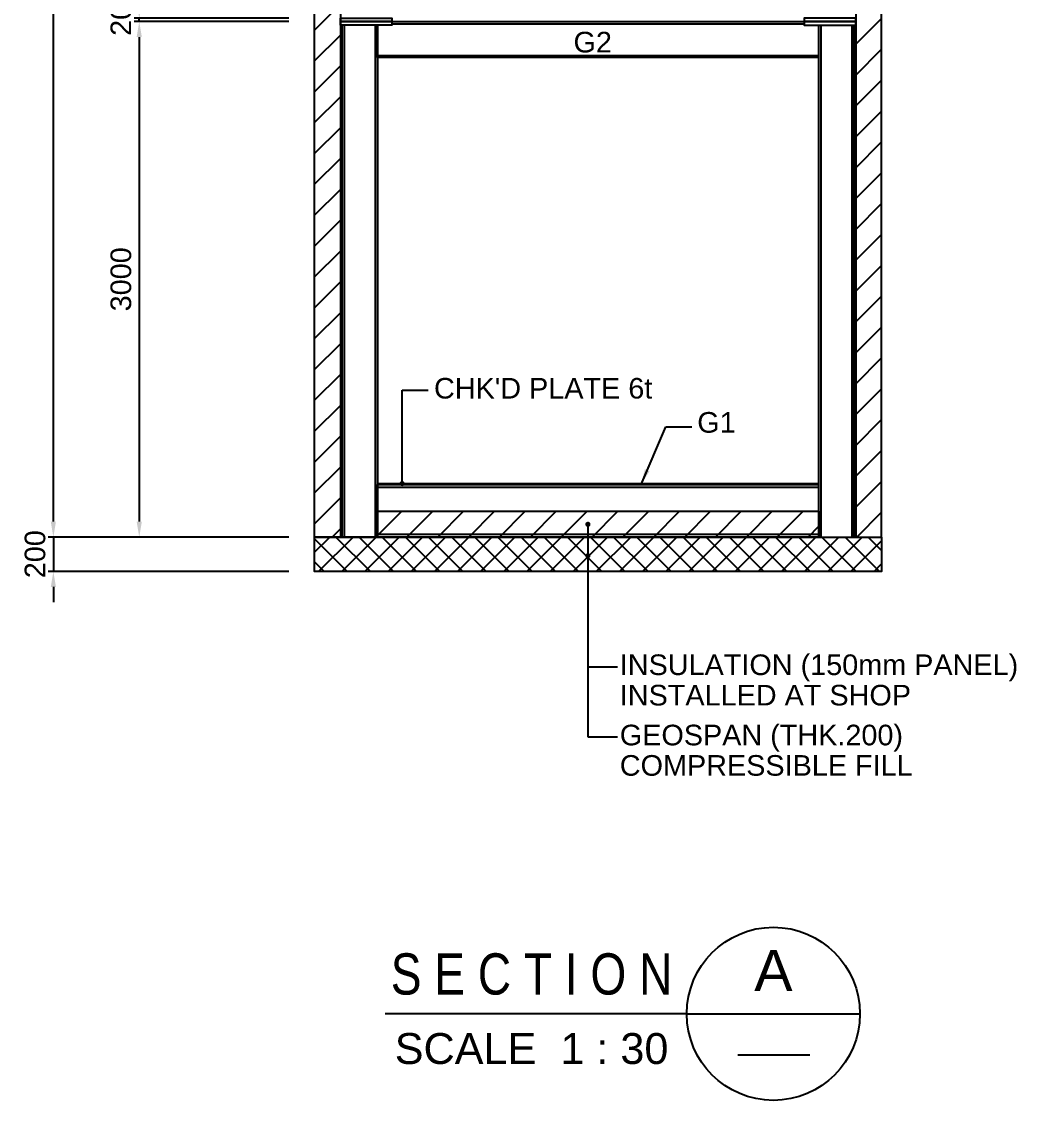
# Model space of a CAD drawing. Header units: millimetres. Extents: x 415966 to 487306, y -108951 to -17325.
# Drawn here: x 465616 to 471407, y -62538 to -56259 of the extents above; entities that cross this region are included whole.
import ezdxf
from ezdxf.enums import TextEntityAlignment as Align

# ---------------------------------------------------------------- set-up
doc = ezdxf.new("R2010")
doc.units = ezdxf.units.MM
doc.header["$LTSCALE"] = 2
doc.linetypes.add('CENTER', pattern=[2, 1.25, -0.25, 0.25, -0.25])
doc.linetypes.add('HIDDEN', pattern=[0.375, 0.25, -0.125])
doc.layers.get('Defpoints').update_dxf_attribs({"color": 250})
for name, color, linetype in [('#20_GR', 3, 'Continuous'), ('C_CEN', 1, 'CENTER'), ('C_COLUMN-01', 2, 'Continuous'), ('C_DIM', 7, 'Continuous'), ('C_GIRDER', 2, 'Continuous'), ('C_TEXT_01', 2, 'Continuous'), ('finish', 1, 'Continuous'), ('TITLE', 7, 'Continuous')]:
    doc.layers.add(name, color=color, linetype=linetype)
doc.styles.add('Arial', font='arial.ttf')
doc.dimstyles.new('일반도면_0020', dxfattribs={"dimtxt": 80, "dimasz": 60, "dimexe": 20, "dimexo": 100, "dimgap": 30, "dimtad": 1, "dimdec": 0, "dimzin": 0, "dimdsep": 46, "dimtxsty": 'Arial', "dimcen": -100, "dimclrd": 7, "dimclre": 7, "dimclrt": 2, "dimadec": 8, "dimazin": 0, "dimtfac": 1, "dimtdec": 0, "dimtix": 1, "dimtmove": 2, "dimatfit": 3, "dimfxl": 1, "dimtolj": 1, "dimtzin": 0, "dimarcsym": 0})
doc.dimstyles.new('일반도면_0030', dxfattribs={"dimtxt": 120, "dimasz": 90, "dimexe": 30, "dimexo": 150, "dimgap": 45, "dimtad": 1, "dimdec": 0, "dimzin": 0, "dimdsep": 46, "dimtxsty": 'Arial', "dimcen": -150, "dimclrd": 7, "dimclre": 7, "dimclrt": 2, "dimadec": 8, "dimazin": 0, "dimtfac": 1, "dimtdec": 0, "dimtix": 1, "dimtmove": 2, "dimatfit": 3, "dimfxl": 1, "dimtolj": 1, "dimtzin": 0, "dimarcsym": 0})
pattern_1 = [(45, (-63679, 0), (-89.80256121069154, 89.80256121069154), [])]

# ---------------------------------------------------------------- blocks, each defined once
blk = doc.blocks.new('*D23')
at = {"layer": 'C_DIM', "color": 7, "lineweight": -2, "transparency": 16777216}
for p, q in [((466971.4813102344, -50219.23012099268), (465770.5951360536, -50219.23012099268)), ((465800.5951360536, -59169.23012099299), (465800.5951360536, -50309.23012099268)), ((466971.4813102344, -59259.23012099299), (465770.5951360536, -59259.23012099299))]:
    blk.add_line(p, q, dxfattribs=at)
at = {"layer": 'C_DIM', "color": 7, "transparency": 16777216}
for points in [[(465785.5951360536, -50309.23012099268), (465815.5951360536, -50309.23012099268), (465800.5951360536, -50219.23012099268)], [(465785.5951360536, -59169.23012099299), (465815.5951360536, -59169.23012099299), (465800.5951360536, -59259.23012099299)]]:
    blk.add_solid(points, dxfattribs=at)
at = {"layer": 'Defpoints', "color": 0, "transparency": 16777216}
for p in [(465800.5951360536, -50219.23012099268), (467121.4813102344, -50219.23012099268), (467121.4813102344, -59259.23012099299)]:
    blk.add_point(p, dxfattribs=at)
at = {"layer": 'C_DIM', "color": 2, "transparency": 16777216, "insert": (465694.3263775269, -54739.23012099295), "char_height": 120, "attachment_point": 5, "rotation": 90, "style": 'Arial'}
blk.add_mtext('\\A1;9040', dxfattribs=at)
blk = doc.blocks.new('*D24')
at = {"layer": 'C_DIM', "color": 7, "lineweight": -2, "transparency": 16777216}
for p, q in [((467171.4813102344, -56259.23012099299), (466270.5951360533, -56259.23012099299)), ((466300.5951360533, -56349.23012099299), (466300.5951360533, -59169.23012099299)), ((467171.4813102344, -59259.23012099299), (466270.5951360533, -59259.23012099299))]:
    blk.add_line(p, q, dxfattribs=at)
at = {"layer": 'C_DIM', "color": 7, "transparency": 16777216}
for points in [[(466285.5951360533, -56349.23012099299), (466315.5951360533, -56349.23012099299), (466300.5951360533, -56259.23012099299)], [(466285.5951360533, -59169.23012099299), (466315.5951360533, -59169.23012099299), (466300.5951360533, -59259.23012099299)]]:
    blk.add_solid(points, dxfattribs=at)
at = {"layer": 'Defpoints', "color": 0, "transparency": 16777216}
for p in [(467321.4813102344, -56259.23012099299), (466300.5951360533, -59259.23012099299), (467321.4813102344, -59259.23012099299)]:
    blk.add_point(p, dxfattribs=at)
at = {"layer": 'C_DIM', "color": 2, "transparency": 16777216, "insert": (466194.2854498322, -57759.2301209931), "char_height": 120, "attachment_point": 5, "rotation": 90, "style": 'Arial'}
blk.add_mtext('\\A1;3000', dxfattribs=at)
blk = doc.blocks.new('*D25')
at = {"layer": 'C_DIM', "color": 7, "lineweight": -2, "transparency": 16777216}
for p, q in [((466300.5951360533, -56149.23012099287), (466300.5951360533, -56059.23012099287)), ((467171.4813102344, -56239.23012099287), (466270.5951360533, -56239.23012099287)), ((466300.5951360533, -56259.23012099287), (466300.5951360533, -56239.23012099287)), ((467171.4813102344, -56259.23012099287), (466270.5951360533, -56259.23012099287)), ((466300.5951360533, -56349.23012099287), (466300.5951360533, -56439.23012099287))]:
    blk.add_line(p, q, dxfattribs=at)
at = {"layer": 'C_DIM', "color": 7, "transparency": 16777216}
for points in [[(466285.5951360533, -56149.23012099287), (466315.5951360533, -56149.23012099287), (466300.5951360533, -56239.23012099287)], [(466285.5951360533, -56349.23012099287), (466315.5951360533, -56349.23012099287), (466300.5951360533, -56259.23012099287)]]:
    blk.add_solid(points, dxfattribs=at)
at = {"layer": 'Defpoints', "color": 0, "transparency": 16777216}
for p in [(466300.5951360533, -56239.23012099287), (467321.4813102344, -56239.23012099287), (467321.4813102344, -56259.23012099287)]:
    blk.add_point(p, dxfattribs=at)
at = {"layer": 'C_DIM', "color": 2, "transparency": 16777216, "insert": (466194.3263775266, -56249.23012099299), "char_height": 120, "attachment_point": 5, "rotation": 90, "style": 'Arial'}
blk.add_mtext('\\A1;20', dxfattribs=at)
blk = doc.blocks.new('*D283')
at = {"layer": 'C_DIM', "color": 7, "lineweight": -2, "transparency": 16777216}
for p, q in [((465800.5951360546, -59169.23012099299), (465800.5951360546, -59079.23012099299)), ((467171.4813102344, -59259.23012099299), (465770.5951360546, -59259.23012099299)), ((465800.5951360546, -59259.23012099299), (465800.5951360546, -59459.23012099298)), ((467171.4813102344, -59459.23012099298), (465770.5951360546, -59459.23012099298)), ((465800.5951360546, -59549.23012099298), (465800.5951360546, -59639.23012099298))]:
    blk.add_line(p, q, dxfattribs=at)
at = {"layer": 'C_DIM', "color": 7, "transparency": 16777216}
for points in [[(465785.5951360546, -59169.23012099299), (465815.5951360546, -59169.23012099299), (465800.5951360546, -59259.23012099299)], [(465785.5951360546, -59549.23012099298), (465815.5951360546, -59549.23012099298), (465800.5951360546, -59459.23012099298)]]:
    blk.add_solid(points, dxfattribs=at)
at = {"layer": 'Defpoints', "color": 0, "transparency": 16777216}
for p in [(467321.4813102344, -59259.23012099299), (465800.5951360546, -59459.23012099298), (467321.4813102344, -59459.23012099298)]:
    blk.add_point(p, dxfattribs=at)
at = {"layer": 'C_DIM', "color": 2, "transparency": 16777216, "insert": (465694.3263775278, -59359.2301209931), "char_height": 120, "attachment_point": 5, "rotation": 90, "style": 'Arial'}
blk.add_mtext('\\A1;200', dxfattribs=at)

msp = doc.modelspace()

# ---------------------------------------------------------------- hatches: boundary and pattern name
at = {"layer": 'C_GIRDER'}
h = msp.add_hatch(dxfattribs=at)
h.set_pattern_fill('ANSI37', color=1, scale=30)
h.set_pattern_definition([(45, (-68154.52557312814, -26104.32681147102), (-67.35192090801866, 67.35192090801866), []), (135, (-68154.52557312814, -26104.32681147102), (-67.35192090801866, -67.35192090801864), [])])
h.paths.add_polyline_path([(470621.481310233, -59459.23012099297), (470621.481310233, -59259.23012099339), (467321.4813102342, -59259.2301209935), (467321.4813102342, -59459.23012099297)])
at = {"layer": 'finish'}
h = msp.add_hatch(dxfattribs=at)
h.set_pattern_fill('ANSI31', color=256, scale=40, style=0)
h.set_pattern_definition(pattern_1)
h.paths.add_polyline_path([(467321.4813102378, -59259.23012099295), (467471.4813102346, -59259.23012099296), (467471.4813102346, -50219.23012099297), (467321.4813102379, -50219.23012099297)])
h = msp.add_hatch(dxfattribs=at)
h.set_pattern_fill('ANSI31', color=256, scale=40, style=0)
h.set_pattern_definition(pattern_1)
h.paths.add_polyline_path([(470471.4813102303, -59259.23012099299), (470621.4813102271, -59259.23012099296), (470621.4813102272, -50219.23012099297), (470471.4813102304, -50219.23012099297)])
h = msp.add_hatch(dxfattribs=at)
h.set_pattern_fill('ANSI31', color=256, scale=40, style=0)
h.set_pattern_definition([(45, (-68154.52557312814, -26104.32681147102), (-89.80256121069154, 89.80256121069154), [])])
h.paths.add_polyline_path([(470257.5441245176, -59109.23012099299), (467684.4813102325, -59109.23012099297), (467684.4813102325, -59259.23012099297), (470257.5441245176, -59259.23012099299)])

# ---------------------------------------------------------------- linework, layer by layer
at = {"layer": '#20_GR', "color": 1}
for p, q in [((467830.8391115933, -58937.15891635815), (467830.8391115933, -58404.50622766578)), ((467830.8391115933, -58404.50622766578), (467983.2855152951, -58404.50622766578)), ((468912.4044011752, -59185.1975283944), (468912.4044011752, -60422.85021708677)), ((468912.4044011752, -60013.85021708677), (469084.8508048775, -60013.85021708677)), ((468912.4044011752, -60422.85021708677), (469084.8508048775, -60422.85021708677))]:
    msp.add_line(p, q, dxfattribs=at)
at = {"color": 4, "const_width": 15}
for points in [[(467823.3391115933, -58948.2301209928, 1), (467838.3391115933, -58948.2301209928, 1)], [(468919.9044011752, -59185.1975283944, 1), (468904.9044011752, -59185.1975283944, 1)], [(468919.9044011752, -59368.1975283944, 1), (468904.9044011752, -59368.1975283944, 1)]]:
    msp.add_lwpolyline(points, format="xyb", close=True, dxfattribs=at)
at = {"layer": 'C_CEN'}
for p, q in [((467687.4813102304, -58947.23012099283), (470255.4813102335, -58947.23012099281)), ((467687.4813102304, -58953.23012099283), (470255.4813102335, -58953.23012099281))]:
    msp.add_line(p, q, dxfattribs=at)
at = {"layer": 'C_COLUMN-01'}
for points in [[(467687.4813102325, -56279.23012099292), (467687.4813102325, -59259.23012099297), (467481.4813102325, -59259.23012099297), (467481.4813102325, -56279.23012099292)], [(470255.4813102335, -56279.23012099292), (470255.4813102335, -59259.23012099297), (470461.4813102335, -59259.23012099297), (470461.4813102335, -56279.23012099292)]]:
    msp.add_lwpolyline(points, dxfattribs=at)
at = {"layer": 'C_GIRDER', "linetype": 'HIDDEN'}
for p, q in [((467494.0813102326, -56279.23012099292), (467494.0813102326, -59259.23012099297)), ((467674.8813102326, -56279.23012099292), (467674.8813102326, -59259.23012099297)), ((467771.4813102339, -56272.73012099291), (470171.4813102321, -56272.73012099291)), ((470268.0813102335, -56279.23012099292), (470268.0813102335, -59259.23012099297)), ((470448.8813102335, -56279.23012099292), (470448.8813102335, -59259.23012099297)), ((467687.4813102359, -56455.73012099277), (470255.4813102389, -56455.73012099277)), ((467687.4813102359, -58969.53012099283), (470255.4813102389, -58969.53012099281)), ((467687.4813102359, -59242.93012099298), (470255.4813102389, -59242.93012099297))]:
    msp.add_line(p, q, dxfattribs=at)
at = {"layer": 'C_GIRDER'}
for points in [[(467471.4813102339, -56239.2301209929), (467771.4813102339, -56239.2301209929), (467771.4813102339, -56259.23012099291), (467471.4813102339, -56259.23012099291)], [(470471.4813102321, -56239.2301209929), (470171.4813102321, -56239.2301209929), (470171.4813102321, -56259.23012099291), (470471.4813102321, -56259.23012099291)], [(467471.4813102339, -56259.23012099291), (467771.4813102339, -56259.23012099291), (467771.4813102339, -56279.23012099292), (467471.4813102339, -56279.23012099292)], [(470471.4813102321, -56259.23012099291), (470171.4813102321, -56259.23012099291), (470171.4813102321, -56279.23012099292), (470471.4813102321, -56279.23012099292)], [(467687.4813102325, -58953.23012099281), (470255.4813102335, -58953.23012099281), (470255.4813102335, -59259.23012099297), (467687.4813102325, -59259.23012099297)]]:
    msp.add_lwpolyline(points, close=True, dxfattribs=at)
for points in [[(467687.4813102325, -56259.23012099291), (470255.4813102335, -56259.23012099291)], [(470255.4813102335, -56279.23012099292), (470255.4813102335, -56469.23012099277), (467687.4813102325, -56469.23012099277), (467687.4813102325, -56279.23012099292)]]:
    msp.add_lwpolyline(points, dxfattribs=at)
at = {"layer": 'finish'}
for p, q in [((467684.4813102325, -59109.23012099297), (470257.5441245176, -59109.23012099299)), ((467684.4813102325, -59109.23012099297), (467684.4813102325, -59259.23012099297)), ((470257.5441245176, -59109.23012099299), (470257.5441245176, -59259.23012099299)), ((467684.4813102325, -59259.23012099297), (470257.5441245176, -59259.23012099299))]:
    msp.add_line(p, q, dxfattribs=at)
for points in [[(467321.4813102342, -50219.23012099294), (467471.4813102346, -50219.23012099294), (467471.4813102325, -59259.23012099297), (467321.4813102342, -59259.23012099296)], [(470621.4813102309, -50219.23012099294), (470471.4813102304, -50219.23012099294), (470471.4813102325, -59259.23012099297), (470621.4813102309, -59259.23012099296)], [(467321.4813102342, -59259.23012099297), (470621.481310233, -59259.23012099297), (470621.481310233, -59459.23012099297), (467321.4813102342, -59459.23012099297)]]:
    msp.add_lwpolyline(points, close=True, dxfattribs=at)
at = {"layer": 'TITLE', "color": 1, "linetype": 'Continuous'}
msp.add_line((469488.1386048105, -62034.14813231348), (467733.1011328484, -62034.14811083862), dxfattribs=at)
msp.add_lwpolyline([(469488.1386048105, -62034.14811083862), (470496.1389139183, -62034.14811083862)], dxfattribs=at)
at = {"layer": 'TITLE', "color": 2, "linetype": 'Continuous'}
msp.add_lwpolyline([(469785.6666178866, -62273.66021063432), (470204.5467924192, -62273.66021063432)], dxfattribs=at)
at = {"layer": 'TITLE', "color": 1, "linetype": 'Continuous'}
msp.add_circle((469992.1388148104, -62034.14813231348), 504.0002100000864, dxfattribs=at)

# ---------------------------------------------------------------- texts
at = {"layer": 'C_TEXT_01', "style": 'Arial'}
for s, p in [('G2', (468828.6381079424, -56438.81713407372)), ('G1', (469548.8581308594, -58651.96067603889))]:
    msp.add_text(s, height=120, rotation=359.9999999999999, dxfattribs=at).set_placement(p)
for s, p in [("CHK'D PLATE 6t", (468016.4204271552, -58453.22667958568)), ('INSULATION (150mm PANEL)', (469097.9857167371, -60062.57066900667)), ('INSTALLED AT SHOP', (469097.9857167371, -60239.44728870661)), ('GEOSPAN (THK.200)', (469097.9857167371, -60471.57066900667)), ('COMPRESSIBLE FILL', (469097.9857167371, -60648.44728870661))]:
    msp.add_text(s, height=120, dxfattribs=at).set_placement(p)
at = {"layer": 'TITLE', "color": 3, "ltscale": 10, "style": 'Arial', "width": 0.8}
msp.add_text('S E C T I O N', height=240, dxfattribs=at).set_placement((468584.3186302632, -61922.1480613475), align=Align.CENTER)
at = {"layer": 'TITLE', "color": 2, "ltscale": 10, "style": 'Arial'}
msp.add_text('A', height=240, dxfattribs=at).set_placement((469992.1191039092, -61782.14800583741), align=Align.MIDDLE)
at = {"layer": 'TITLE', "color": 2, "linetype": 'Continuous', "style": 'Arial'}
msp.add_text('SCALE  1 : 30', height=180, dxfattribs=at).set_placement((468584.4232803063, -62146.14827134584), align=Align.TOP_CENTER)

# ---------------------------------------------------------------- dimensions: what is measured, and where the dimension line sits
at = {"layer": 'C_DIM'}
for p1, p2, distance, picture, middle in [((467121.4813102342, -59259.23012099296), (467121.4813102342, -50219.23012099265), 1320.886174180545, '*D23', (465694.3263775269, -54739.23012099295)), ((467321.4813102342, -56259.23012099284), (467321.4813102342, -56239.23012099284), 1020.8861741808942, '*D25', (466194.3263775266, -56249.23012099299)), ((467321.4813102342, -56259.23012099296), (467321.4813102342, -59259.23012099296), -1020.8861741808942, '*D24', (466194.2854498322, -57759.2301209931))]:
    dim = msp.add_aligned_dim(p1=p1, p2=p2, distance=distance, dimstyle='일반도면_0030', dxfattribs=at)
    dim.commit()
    dim.dimension.update_dxf_attribs({"geometry": picture, "text_midpoint": middle})
dim = msp.add_linear_dim(base=(465800.5951360546, -59459.23012099298), p1=(467321.4813102342, -59259.23012099296), p2=(467321.4813102342, -59459.23012099295), angle=90, dimstyle='일반도면_0030', dxfattribs=at)
dim.commit()
dim.dimension.update_dxf_attribs({"geometry": '*D283', "text_midpoint": (465694.3263775278, -59359.2301209931)})

# ---------------------------------------------------------------- leaders
msp.add_leader([(469222, -58953.23012099282), (469365.6343744907, -58618.0574408005), (469518.0807781925, -58618.0574408005)], dimstyle='일반도면_0020', override={"dimasz": 90}, dxfattribs=at)

doc.saveas('drawing.dxf')
